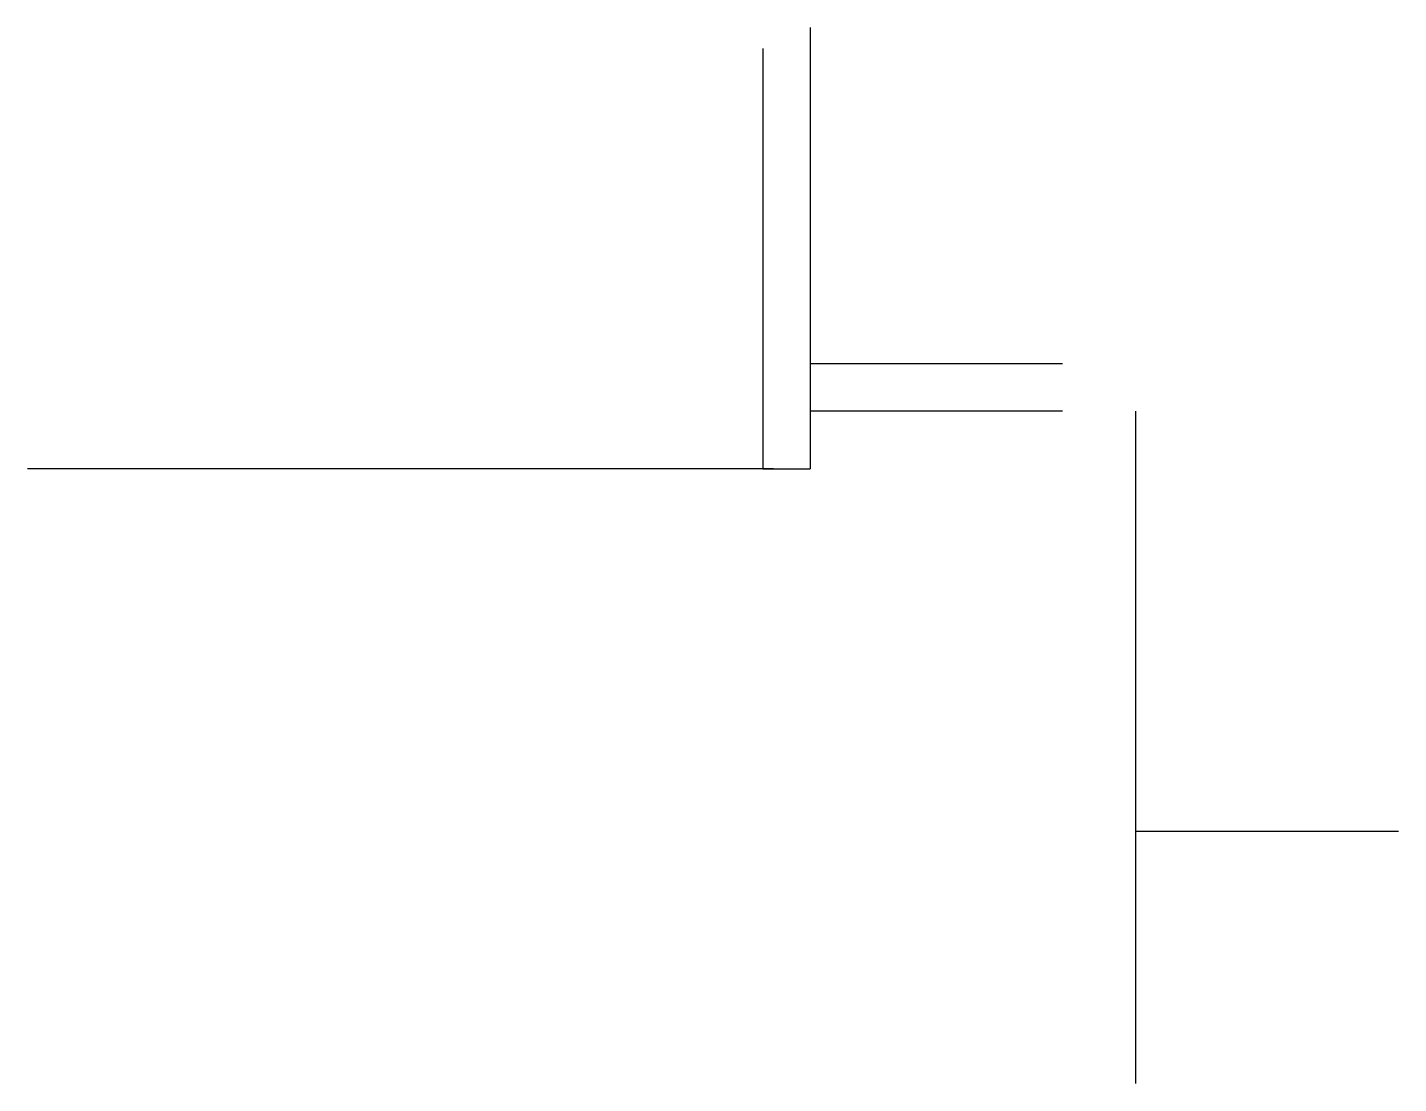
# Model space of a CAD drawing. Header units: inches. Extents: x 11 to 371, y 57 to 381.
# Drawn here: x 70.8 to 201.3, y 280.2 to 380.7 of the extents above; entities that cross this region are included whole.
import ezdxf

# ---------------------------------------------------------------- set-up
doc = ezdxf.new("R2010")
doc.units = ezdxf.units.IN
doc.header["$MEASUREMENT"] = 0
doc.layers.add('Cabinets', color=3, linetype='Continuous')
doc.layers.add('Floor3', color=30, linetype='Continuous')

msp = doc.modelspace()

# ---------------------------------------------------------------- linework, layer by layer
at = {"layer": 'Cabinets'}
for p, q in [((176.34, 304.25), (176.34, 344.25)), ((176.34, 280.25), (176.34, 304.25)), ((201.34, 304.25), (176.34, 304.25))]:
    msp.add_line(p, q, dxfattribs=at)
at = {"layer": 'Floor3'}
for p, q in [((145.34, 380.75), (145.34, 338.75)), ((140.84, 378.75), (140.84, 338.75)), ((169.34, 348.75), (145.34, 348.75)), ((169.34, 344.25), (145.34, 344.25)), ((141.84, 338.75), (70.84, 338.75)), ((140.84, 338.75), (145.34, 338.75))]:
    msp.add_line(p, q, dxfattribs=at)

doc.saveas('drawing.dxf')
